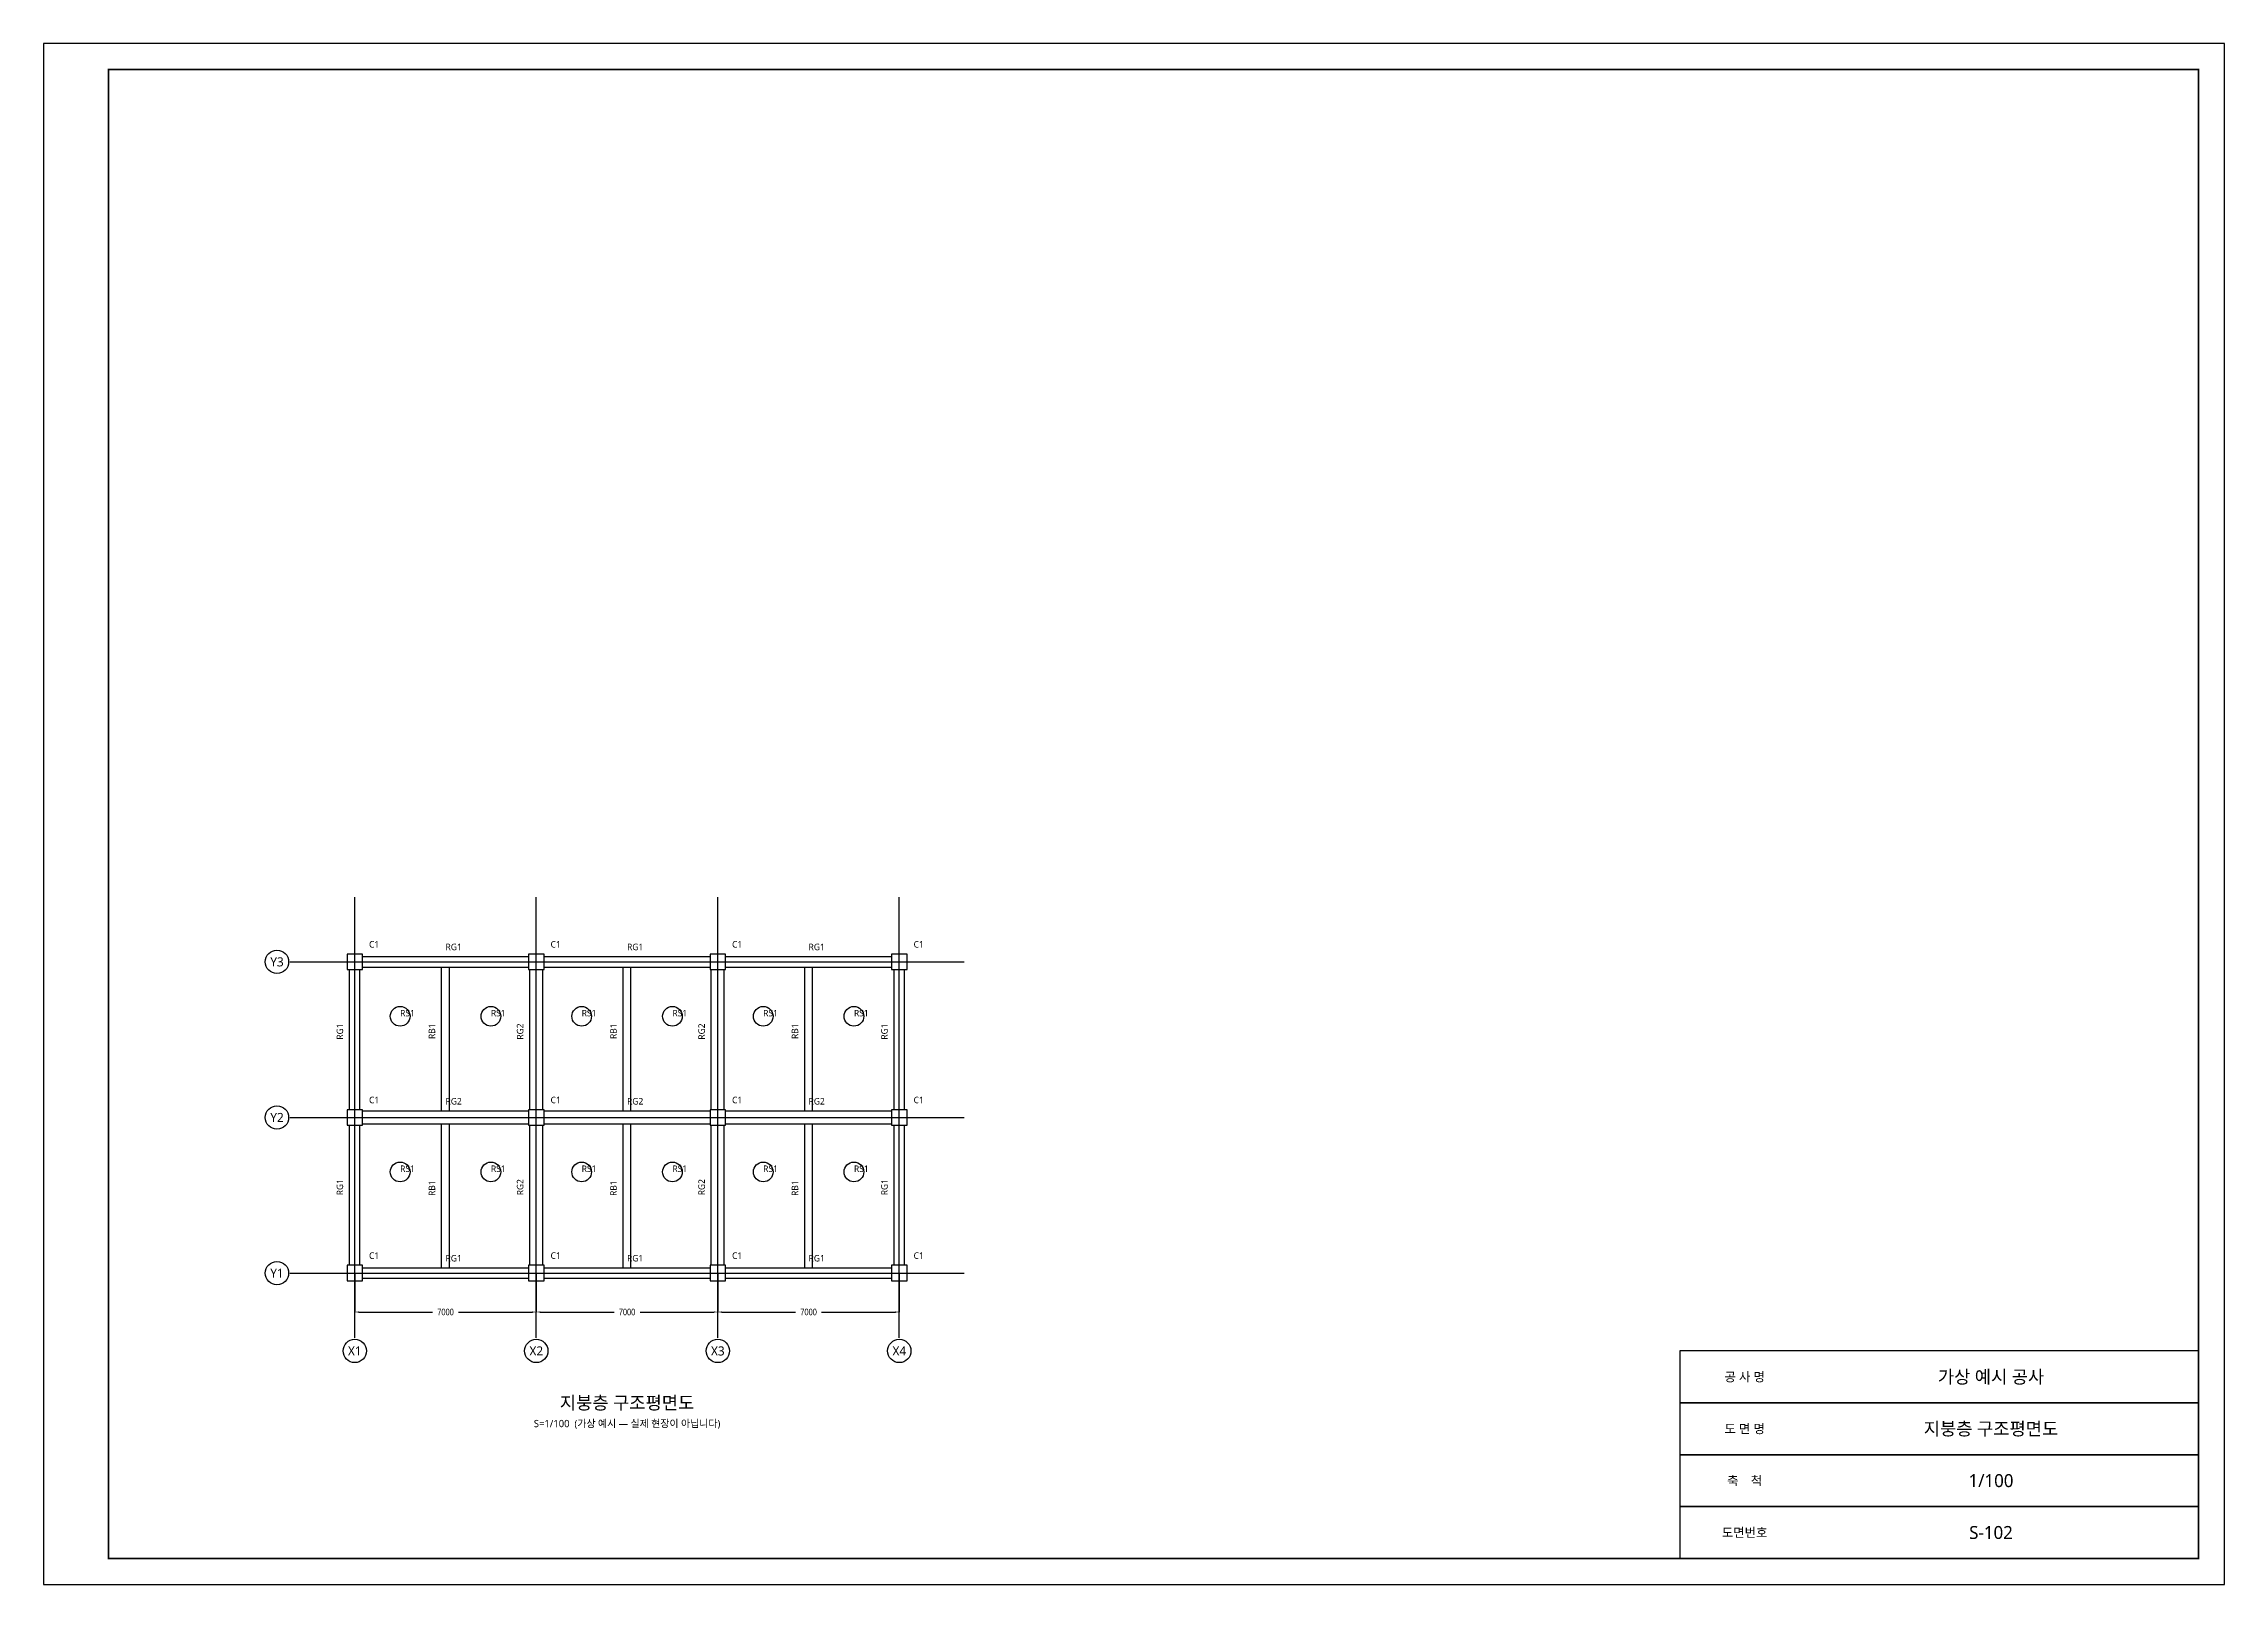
# Model space of a CAD drawing. Header units: millimetres. Extents: x -12000 to 356100, y -12000 to 47400.
# Drawn here: x 78000 to 162100, y -12000 to 47400 of the extents above; entities that cross this region are included whole.
import ezdxf
from ezdxf.enums import TextEntityAlignment as Align

# ---------------------------------------------------------------- set-up
doc = ezdxf.new("R2010")
doc.units = ezdxf.units.MM
for name, color, linetype in [('S-BEAM', 3, 'Continuous'), ('S-BEAM-TXT', 2, 'Continuous'), ('S-COLU', 7, 'Continuous'), ('S-DIMS', 8, 'Continuous'), ('S-GRID', 1, 'Continuous'), ('S-SLAB-TXT', 4, 'Continuous'), ('S-TITLE', 7, 'Continuous')]:
    doc.layers.add(name, color=color, linetype=linetype)
doc.styles.add('KOR', font='malgun.ttf')
doc.styles.add('OpenSansCondensed-Light', font='OpenSansCondensed-Light.ttf')
doc.dimstyles.get("Standard").update_dxf_attribs({"dimtxt": 2.5, "dimasz": 2.5, "dimexe": 1.25, "dimexo": 0.625, "dimtad": 1, "dimcen": 2.5, "dimazin": 3, "dimtfac": 1, "dimtmove": 0, "dimatfit": 3})

# ---------------------------------------------------------------- blocks, each defined once
blk = doc.blocks.new('TAG')
at = {"style": 'KOR'}
blk.add_attdef('NO', (0, 0), '', height=250, dxfattribs=at)
blk = doc.blocks.new('_CLOSEDFILLED')
at = {"color": 0, "linetype": 'BYBLOCK'}
blk.add_solid([(-1, 0.16), (0, 0), (-1, -0.16)], dxfattribs=at)
blk = doc.blocks.new('*D4')
for p, q in [((90000, 0), (90000, -1500)), ((97000, 0), (97000, -1500)), ((90150, -1500), (93000, -1500)), ((94000, -1500), (96850, -1500))]:
    blk.add_line(p, q)
at = {"layer": 'Defpoints'}
for p in [(90000, 0), (97000, 0), (90000, -1500)]:
    blk.add_point(p, dxfattribs=at)
at = {"layer": 'S-DIMS', "xscale": 150, "yscale": 150, "rotation": 180}
blk.add_blockref('_CLOSEDFILLED', (90000, -1500), dxfattribs=at)
at = {"layer": 'S-DIMS', "xscale": 150, "yscale": 150}
blk.add_blockref('_CLOSEDFILLED', (97000, -1500), dxfattribs=at)
at = {"layer": 'S-DIMS', "insert": (93500, -1500), "char_height": 250, "attachment_point": 5, "style": 'OpenSansCondensed-Light'}
blk.add_mtext('7000', dxfattribs=at)
blk = doc.blocks.new('*D5')
for p, q in [((97000, 0), (97000, -1500)), ((104000, 0), (104000, -1500)), ((97150, -1500), (100000, -1500)), ((101000, -1500), (103850, -1500))]:
    blk.add_line(p, q)
at = {"layer": 'Defpoints'}
for p in [(97000, 0), (104000, 0), (97000, -1500)]:
    blk.add_point(p, dxfattribs=at)
at = {"layer": 'S-DIMS', "xscale": 150, "yscale": 150, "rotation": 180}
blk.add_blockref('_CLOSEDFILLED', (97000, -1500), dxfattribs=at)
at = {"layer": 'S-DIMS', "xscale": 150, "yscale": 150}
blk.add_blockref('_CLOSEDFILLED', (104000, -1500), dxfattribs=at)
at = {"layer": 'S-DIMS', "insert": (100500, -1500), "char_height": 250, "attachment_point": 5, "style": 'OpenSansCondensed-Light'}
blk.add_mtext('7000', dxfattribs=at)
blk = doc.blocks.new('*D6')
for p, q in [((104000, 0), (104000, -1500)), ((111000, 0), (111000, -1500)), ((104150, -1500), (107000, -1500)), ((108000, -1500), (110850, -1500))]:
    blk.add_line(p, q)
at = {"layer": 'Defpoints'}
for p in [(104000, 0), (111000, 0), (104000, -1500)]:
    blk.add_point(p, dxfattribs=at)
at = {"layer": 'S-DIMS', "xscale": 150, "yscale": 150, "rotation": 180}
blk.add_blockref('_CLOSEDFILLED', (104000, -1500), dxfattribs=at)
at = {"layer": 'S-DIMS', "xscale": 150, "yscale": 150}
blk.add_blockref('_CLOSEDFILLED', (111000, -1500), dxfattribs=at)
at = {"layer": 'S-DIMS', "insert": (107500, -1500), "char_height": 250, "attachment_point": 5, "style": 'OpenSansCondensed-Light'}
blk.add_mtext('7000', dxfattribs=at)

msp = doc.modelspace()

# ---------------------------------------------------------------- linework, layer by layer
at = {"layer": 'S-BEAM'}
for p, q in [((90300, 12200), (96700, 12200)), ((90300, 11800), (96700, 11800)), ((93350, 6250), (93350, 11800)), ((93650, 6250), (93650, 11800)), ((97300, 12200), (103700, 12200)), ((97300, 11800), (103700, 11800)), ((100350, 6250), (100350, 11800)), ((100650, 6250), (100650, 11800)), ((104300, 12200), (110700, 12200)), ((104300, 11800), (110700, 11800)), ((107350, 6250), (107350, 11800)), ((107650, 6250), (107650, 11800)), ((89800, 6300), (89800, 11700)), ((90200, 6300), (90200, 11700)), ((96750, 6300), (96750, 11700)), ((97250, 6300), (97250, 11700)), ((103750, 6300), (103750, 11700)), ((104250, 6300), (104250, 11700)), ((110800, 6300), (110800, 11700)), ((111200, 6300), (111200, 11700)), ((90300, 6250), (96700, 6250)), ((97300, 6250), (103700, 6250)), ((104300, 6250), (110700, 6250)), ((89800, 300), (89800, 5700)), ((90200, 300), (90200, 5700)), ((90300, 5750), (96700, 5750)), ((93350, 200), (93350, 5750)), ((93650, 200), (93650, 5750)), ((96750, 300), (96750, 5700)), ((97250, 300), (97250, 5700)), ((97300, 5750), (103700, 5750)), ((100350, 200), (100350, 5750)), ((100650, 200), (100650, 5750)), ((103750, 300), (103750, 5700)), ((104250, 300), (104250, 5700)), ((104300, 5750), (110700, 5750)), ((107350, 200), (107350, 5750)), ((107650, 200), (107650, 5750)), ((110800, 300), (110800, 5700)), ((111200, 300), (111200, 5700)), ((90300, 200), (96700, 200)), ((97300, 200), (103700, 200)), ((104300, 200), (110700, 200)), ((90300, -200), (96700, -200)), ((97300, -200), (103700, -200)), ((104300, -200), (110700, -200))]:
    msp.add_line(p, q, dxfattribs=at)
at = {"layer": 'S-COLU'}
for points in [[(89700, 11700), (90300, 11700), (90300, 12300), (89700, 12300)], [(96700, 11700), (97300, 11700), (97300, 12300), (96700, 12300)], [(103700, 11700), (104300, 11700), (104300, 12300), (103700, 12300)], [(110700, 11700), (111300, 11700), (111300, 12300), (110700, 12300)], [(89700, 5700), (90300, 5700), (90300, 6300), (89700, 6300)], [(96700, 5700), (97300, 5700), (97300, 6300), (96700, 6300)], [(103700, 5700), (104300, 5700), (104300, 6300), (103700, 6300)], [(110700, 5700), (111300, 5700), (111300, 6300), (110700, 6300)], [(89700, -300), (90300, -300), (90300, 300), (89700, 300)], [(96700, -300), (97300, -300), (97300, 300), (96700, 300)], [(103700, -300), (104300, -300), (104300, 300), (103700, 300)], [(110700, -300), (111300, -300), (111300, 300), (110700, 300)]]:
    msp.add_lwpolyline(points, close=True, dxfattribs=at)
at = {"layer": 'S-GRID'}
for p, q in [((90000, -2500), (90000, 14500)), ((97000, -2500), (97000, 14500)), ((104000, -2500), (104000, 14500)), ((111000, -2500), (111000, 14500)), ((87500, 12000), (113500, 12000)), ((87500, 6000), (113500, 6000)), ((87500, 0), (113500, 0))]:
    msp.add_line(p, q, dxfattribs=at)
for centre in [(87000, 12000), (87000, 6000), (87000, 0), (90000, -3000), (97000, -3000), (104000, -3000), (111000, -3000)]:
    msp.add_circle(centre, 450, dxfattribs=at)
at = {"layer": 'S-SLAB-TXT'}
for centre in [(91750, 9900), (95250, 9900), (98750, 9900), (102250, 9900), (105750, 9900), (109250, 9900), (91750, 3900), (95250, 3900), (98750, 3900), (102250, 3900), (105750, 3900), (109250, 3900)]:
    msp.add_circle(centre, 380, dxfattribs=at)
at = {"layer": 'S-TITLE'}
for points in [[(78000, -12000), (162100, -12000), (162100, 47400), (78000, 47400)], [(141100, -5000), (161100, -5000), (161100, -3000), (141100, -3000)], [(141100, -7000), (161100, -7000), (161100, -5000), (141100, -5000)], [(141100, -9000), (161100, -9000), (161100, -7000), (141100, -7000)], [(141100, -11000), (161100, -11000), (161100, -9000), (141100, -9000)]]:
    msp.add_lwpolyline(points, close=True, dxfattribs=at)
at = {"layer": 'S-TITLE', "const_width": 70}
msp.add_lwpolyline([(80500, -11000), (161100, -11000), (161100, 46400), (80500, 46400)], close=True, dxfattribs=at)

# ---------------------------------------------------------------- block references
at = {"layer": 'S-BEAM-TXT'}
for p, values in [((93500, 12450), {'NO': 'RG1'}), ((100500, 12450), {'NO': 'RG1'}), ((107500, 12450), {'NO': 'RG1'}), ((93500, 6500), {'NO': 'RG2'}), ((100500, 6500), {'NO': 'RG2'}), ((107500, 6500), {'NO': 'RG2'}), ((93500, 450), {'NO': 'RG1'}), ((100500, 450), {'NO': 'RG1'}), ((107500, 450), {'NO': 'RG1'})]:
    msp.add_blockref('TAG', p, dxfattribs=at).add_auto_attribs(values)
at = {"layer": 'S-BEAM-TXT', "rotation": 90}
for p, values in [((89550, 9000), {'NO': 'RG1'}), ((93100, 9025), {'NO': 'RB1'}), ((96500, 9000), {'NO': 'RG2'}), ((100100, 9025), {'NO': 'RB1'}), ((103500, 9000), {'NO': 'RG2'}), ((107100, 9025), {'NO': 'RB1'}), ((110550, 9000), {'NO': 'RG1'}), ((89550, 3000), {'NO': 'RG1'}), ((93100, 2975), {'NO': 'RB1'}), ((96500, 3000), {'NO': 'RG2'}), ((100100, 2975), {'NO': 'RB1'}), ((103500, 3000), {'NO': 'RG2'}), ((107100, 2975), {'NO': 'RB1'}), ((110550, 3000), {'NO': 'RG1'})]:
    msp.add_blockref('TAG', p, dxfattribs=at).add_auto_attribs(values)
at = {"layer": 'S-COLU'}
for p in [(90550, 12550), (97550, 12550), (104550, 12550), (111550, 12550), (90550, 6550), (97550, 6550), (104550, 6550), (111550, 6550), (90550, 550), (97550, 550), (104550, 550), (111550, 550)]:
    msp.add_blockref('TAG', p, dxfattribs=at).add_auto_attribs({'NO': 'C1'})
at = {"layer": 'S-SLAB-TXT'}
for p in [(91750, 9900), (95250, 9900), (98750, 9900), (102250, 9900), (105750, 9900), (109250, 9900), (91750, 3900), (95250, 3900), (98750, 3900), (102250, 3900), (105750, 3900), (109250, 3900)]:
    msp.add_blockref('TAG', p, dxfattribs=at).add_auto_attribs({'NO': 'RS1'})

# ---------------------------------------------------------------- texts
at = {"layer": 'S-GRID', "style": 'KOR'}
for s, p in [('Y3', (87000, 12000)), ('Y2', (87000, 6000)), ('Y1', (87000, 0)), ('X1', (90000, -3000)), ('X2', (97000, -3000)), ('X3', (104000, -3000)), ('X4', (111000, -3000))]:
    msp.add_text(s, height=350, dxfattribs=at).set_placement(p, align=Align.MIDDLE_CENTER)
at = {"layer": 'S-TITLE', "style": 'KOR'}
for s, height, p in [('공 사 명', 350, (143600, -4000)), ('가상 예시 공사', 500, (153100, -4000)), ('지붕층 구조평면도', 500, (100500, -5000)), ('S=1/100  (가상 예시 — 실제 현장이 아닙니다)', 280, (100500, -5800)), ('도 면 명', 350, (143600, -6000)), ('지붕층 구조평면도', 500, (153100, -6000)), ('축    척', 350, (143600, -8000)), ('1/100', 500, (153100, -8000)), ('도면번호', 350, (143600, -10000)), ('S-102', 500, (153100, -10000))]:
    msp.add_text(s, height=height, dxfattribs=at).set_placement(p, align=Align.MIDDLE_CENTER)

# ---------------------------------------------------------------- dimensions: what is measured, and where the dimension line sits
at = {"layer": 'S-DIMS'}
for base, p1, p2, picture, middle in [((90000, -1500), (90000, 0), (97000, 0), '*D4', (93500, -1500)), ((97000, -1500), (97000, 0), (104000, 0), '*D5', (100500, -1500)), ((104000, -1500), (104000, 0), (111000, 0), '*D6', (107500, -1500))]:
    dim = msp.add_linear_dim(base=base, p1=p1, p2=p2, dimstyle='Standard', override={"dimtxt": 250, "dimasz": 150, "dimdec": 0}, dxfattribs=at)
    dim.commit()
    dim.dimension.update_dxf_attribs({"geometry": picture, "text_midpoint": middle})

doc.saveas('drawing.dxf')
